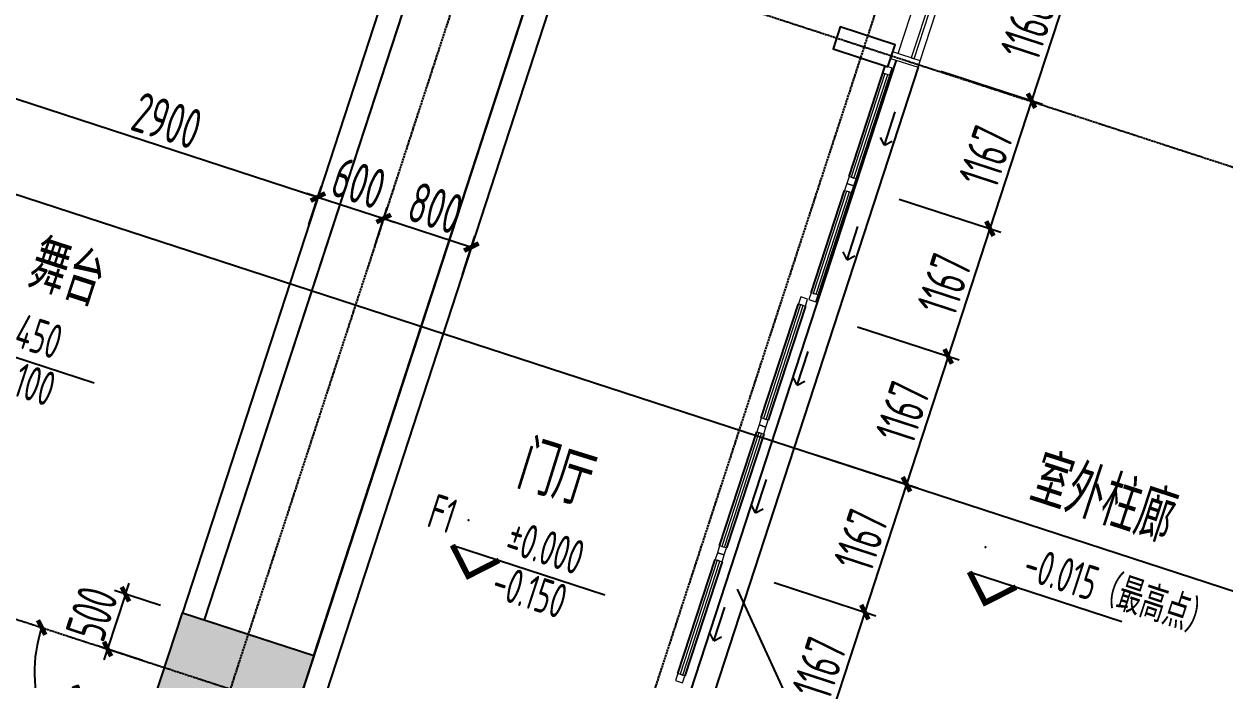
# Model space of a CAD drawing. Header units: millimetres. Extents: x 11639278 to 23698211, y -13072636 to -5537337.
# Drawn here: x 11859509 to 11869917, y -6343850 to -6338168 of the extents above; entities that cross this region are included whole.
import ezdxf
from ezdxf.enums import TextEntityAlignment as Align

# ---------------------------------------------------------------- set-up
doc = ezdxf.new("R2010")
doc.units = ezdxf.units.MM
doc.header["$LTSCALE"] = 10
doc.linetypes.add('A2-RG-AXIS$0$CENTER', pattern=[2, 1.25, -0.25, 0.25, -0.25])
doc.linetypes.add('A2-RG-AXIS$0$DOTE', pattern=[2.4200000000000004, 2, -0.2, 0.02, -0.2])
for name, color, linetype in [('A2-RB-F1$0$A-DIMS-100', 1, 'Continuous'), ('A2-RG-AXIS$0$A-GRID', 1, 'A2-RG-AXIS$0$CENTER'), ('A2-RI-F1$0$A-COLS-PLAN-C', 7, 'Continuous'), ('A2-RI-F1$0$A-GLAZ', 140, 'Continuous'), ('A2-RI-F1$0$A-ROOF-EDGE', 2, 'Continuous'), ('A2-RI-F1$0$A-SYMB', 4, 'Continuous'), ('A2-RI-F1$0$A-SYMB-AREA', 4, 'Continuous'), ('A2-RI-F1$0$A-SYMB-NAME', 4, 'Continuous'), ('A2-RI-F1$0$A-WALL', 7, 'Continuous'), ('A2-RS-F1$0$A-HATH-GRAY', 8, 'Continuous'), ('A2-RS-F1$0$A-WALL-CONC', 6, 'Continuous')]:
    doc.layers.add(name, color=color, linetype=linetype)
doc.layers.add('A2-RI-F1$0$A-GLAZ-CWMG', color=3, linetype='Continuous', lineweight=5)
doc.layers.add('A2-RI-F1$0$A-X-AREA', color=6, linetype='Continuous', plot=False)
doc.styles.add('A2-RB-F1$0$XD2008', font='hzs.shx', dxfattribs={"width": 0.7, "bigfont": 'hztxt.shx'})
doc.styles.add('A2-RI-F1$0$ECADI', font='hzs.shx', dxfattribs={"width": 0.7, "bigfont": 'hztxt.shx'})
doc.styles.add('A2-RI-F1$0$XD2008', font='hzs.shx', dxfattribs={"width": 0.7, "bigfont": 'hztxt.shx'})
doc.dimstyles.new('A2-RB-F1$0$XD100', dxfattribs={"dimscale": 100, "dimtxt": 3.5, "dimasz": 1.5, "dimexe": 1, "dimexo": 2, "dimgap": 0.5, "dimtad": 1, "dimdec": 0, "dimdsep": 46, "dimtxsty": 'A2-RB-F1$0$XD2008', "dimcen": 2.5, "dimclrt": 4, "dimaunit": 1, "dimadec": 0, "dimazin": 0, "dimtfac": 1, "dimtdec": 0, "dimtix": 1, "dimtmove": 1, "dimatfit": 3, "dimfxl": 0, "dimtolj": 1, "dimtzin": 0, "dimarcsym": 0})
doc.dimstyles.new('A2-RB-F1$0$XD100$0', dxfattribs={"dimscale": 100, "dimtxt": 3.5, "dimasz": 1, "dimexe": 1, "dimexo": 2, "dimgap": 0.5, "dimtad": 1, "dimdec": 0, "dimdsep": 46, "dimtxsty": 'A2-RB-F1$0$XD2008', "dimblk1": 'A2-RB-F1$0$_ArchTick', "dimblk2": 'A2-RB-F1$0$_ArchTick', "dimsah": 1, "dimcen": 2.5, "dimclrt": 4, "dimaunit": 1, "dimadec": 0, "dimazin": 0, "dimtfac": 1, "dimtdec": 0, "dimtix": 1, "dimtmove": 1, "dimatfit": 3, "dimfxl": 0, "dimtolj": 1, "dimtzin": 0, "dimarcsym": 0})

# ---------------------------------------------------------------- blocks, each defined once
blk = doc.blocks.new('A2-RG-AXIS')
at = {"layer": 'A2-RG-AXIS$0$A-GRID', "linetype": 'A2-RG-AXIS$0$DOTE'}
for p, q in [((11869345.46151255, -6319247.142503096), (11856184.81803177, -6359624.405512745)), ((11872673.16549019, -6320331.780801403), (11859512.52204699, -6360709.043695768)), ((11838797.96618413, -6329240.505916234), (11876758.6573144, -6341613.485864437)), ((11836628.69459941, -6335895.899277392), (11874589.38572969, -6348268.879225596))]:
    blk.add_line(p, q, dxfattribs=at)
blk = doc.blocks.new('A2-RB-F1$0$_ArchTick')
at = {"color": 0, "linetype": 'ByBlock', "const_width": 0.4}
blk.add_lwpolyline([(-0.5, -0.5), (0.5, 0.5)], dxfattribs=at)
blk = doc.blocks.new('*D1288')
at = {"layer": 'A2-RB-F1$0$A-DIMS-100', "color": 0, "lineweight": -2, "transparency": 16777216}
for p, q in [((11859222.7218614, -6339009.476521989), (11859331.81126785, -6338674.786796423)), ((11859300.82167378, -6338769.863844438), (11862058.18483284, -6339668.604042897)), ((11861980.08502047, -6339908.216720448), (11862089.17442692, -6339573.526994881))]:
    blk.add_line(p, q, dxfattribs=at)
at = {"layer": 'Defpoints', "color": 0, "transparency": 16777216}
for p in [(11859160.74267326, -6339199.630618021), (11862058.18483284, -6339668.604042897), (11861918.10583233, -6340098.370816479)]:
    blk.add_point(p, dxfattribs=at)
at = {"layer": 'A2-RB-F1$0$A-DIMS-100', "color": 0, "lineweight": -2, "transparency": 16777216, "xscale": 100, "yscale": 100, "zscale": 100}
for p, rotation in [((11859300.82167378, -6338769.863844438), 161.9470404918619), ((11862058.18483284, -6339668.604042897), 341.9470404918619)]:
    blk.add_blockref('A2-RB-F1$0$_ArchTick', p, dxfattribs=dict(at, rotation=rotation))
at = {"layer": 'A2-RB-F1$0$A-DIMS-100', "color": 4, "transparency": 16777216, "insert": (11860749.22983997, -6339005.310585632), "char_height": 350, "attachment_point": 5, "rotation": 341.9470404918619, "style": 'A2-RB-F1$0$XD2008'}
blk.add_mtext('\\A1;2900', dxfattribs=at)
blk = doc.blocks.new('*D1289')
at = {"layer": 'A2-RB-F1$0$A-DIMS-100', "color": 0, "lineweight": -2, "transparency": 16777216}
for p, q in [((11861980.06179464, -6339908.209151749), (11862089.05356576, -6339573.680304756)), ((11862058.07558461, -6339668.761137122), (11861962.99475224, -6339637.783155965)), ((11862058.07558461, -6339668.761137122), (11862628.55977621, -6339854.628762582)), ((11862550.54598625, -6340094.076777209), (11862659.53775737, -6339759.547930216)), ((11862628.55977621, -6339854.628762582), (11862723.64060858, -6339885.60674374))]:
    blk.add_line(p, q, dxfattribs=at)
at = {"layer": 'Defpoints', "color": 0, "transparency": 16777216}
for p in [(11862628.55977621, -6339854.628762582), (11861918.10583233, -6340098.370816479), (11862488.59002394, -6340284.238441939)]:
    blk.add_point(p, dxfattribs=at)
at = {"layer": 'A2-RB-F1$0$A-DIMS-100', "color": 0, "lineweight": -2, "transparency": 16777216, "xscale": 100, "yscale": 100, "zscale": 100}
for p, rotation in [((11862058.07558461, -6339668.761137122), 341.9540385803368), ((11862628.55977621, -6339854.628762582), 161.9540385803368)]:
    blk.add_blockref('A2-RB-F1$0$_ArchTick', p, dxfattribs=dict(at, rotation=rotation))
at = {"layer": 'A2-RB-F1$0$A-DIMS-100', "color": 4, "transparency": 16777216, "insert": (11862413.01813802, -6339547.76307703), "char_height": 350, "attachment_point": 5, "rotation": 341.9540385803368, "style": 'A2-RB-F1$0$XD2008'}
blk.add_mtext('\\A1;600', dxfattribs=at)
blk = doc.blocks.new('*D1290')
at = {"layer": 'A2-RB-F1$0$A-DIMS-100', "color": 0, "lineweight": -2, "transparency": 16777216}
for p, q in [((11862550.56921208, -6340094.084345907), (11862659.59048542, -6339759.603654811)), ((11862628.60089135, -6339854.680702828), (11863389.21732328, -6340102.597470947)), ((11863311.185644, -6340342.001114026), (11863420.20691735, -6340007.52042293))]:
    blk.add_line(p, q, dxfattribs=at)
at = {"layer": 'Defpoints', "color": 0, "transparency": 16777216}
for p in [(11863389.21732328, -6340102.597470947), (11862488.59002394, -6340284.238441939), (11863249.20645587, -6340532.155210059)]:
    blk.add_point(p, dxfattribs=at)
at = {"layer": 'A2-RB-F1$0$A-DIMS-100', "color": 0, "lineweight": -2, "transparency": 16777216, "xscale": 100, "yscale": 100, "zscale": 100}
for p, rotation in [((11862628.60089135, -6339854.680702828), 161.947040493153), ((11863389.21732328, -6340102.597470947), 341.947040493153)]:
    blk.add_blockref('A2-RB-F1$0$_ArchTick', p, dxfattribs=dict(at, rotation=rotation))
at = {"layer": 'A2-RB-F1$0$A-DIMS-100', "color": 4, "transparency": 16777216, "insert": (11863078.63569397, -6339764.715728851), "char_height": 350, "attachment_point": 5, "rotation": 341.947040493153, "style": 'A2-RB-F1$0$XD2008'}
blk.add_mtext('\\A1;800', dxfattribs=at)
blk = doc.blocks.new('*D940')
at = {"layer": 'A2-RB-F1$0$A-DIMS-100', "color": 0, "lineweight": -2, "transparency": 16777216}
for p, q in [((11867823.61399008, -6337468.75389271), (11868704.06438211, -6337755.729569959)), ((11868608.98733409, -6337724.739975892), (11868247.76001599, -6338832.99673439)), ((11867462.38667198, -6338577.010651208), (11868342.83706401, -6338863.986328457))]:
    blk.add_line(p, q, dxfattribs=at)
at = {"layer": 'Defpoints', "color": 0, "transparency": 16777216}
for p in [(11867633.45989405, -6337406.774704576), (11867272.23257595, -6338515.031463074), (11868247.76001599, -6338832.99673439)]:
    blk.add_point(p, dxfattribs=at)
at = {"layer": 'A2-RB-F1$0$A-DIMS-100', "color": 0, "lineweight": -2, "transparency": 16777216, "xscale": 100, "yscale": 100, "zscale": 100}
for p, rotation in [((11868608.98733409, -6337724.739975892), 71.947040493393), ((11868247.76001599, -6338832.99673439), 251.947040493393)]:
    blk.add_blockref('A2-RB-F1$0$_ArchTick', p, dxfattribs=dict(at, rotation=rotation))
at = {"layer": 'A2-RB-F1$0$A-DIMS-100', "color": 4, "transparency": 16777216, "insert": (11868214.45031701, -6338209.141768488), "char_height": 350, "attachment_point": 5, "rotation": 71.94704049339299, "style": 'A2-RB-F1$0$XD2008'}
blk.add_mtext('\\A1;1166', dxfattribs=at)
blk = doc.blocks.new('*D941')
at = {"layer": 'A2-RB-F1$0$A-DIMS-100', "color": 0, "lineweight": -2, "transparency": 16777216}
for p, q in [((11867462.38667198, -6338577.010651208), (11868342.83706401, -6338863.986328458)), ((11868247.760016, -6338832.996734392), (11867886.21115126, -6339942.240008058)), ((11867100.83780725, -6339686.253924875), (11867981.28819928, -6339973.229602125))]:
    blk.add_line(p, q, dxfattribs=at)
at = {"layer": 'Defpoints', "color": 0, "transparency": 16777216}
for p in [(11867272.23257595, -6338515.031463074), (11866910.68371121, -6339624.27473674), (11867886.21115126, -6339942.240008058)]:
    blk.add_point(p, dxfattribs=at)
at = {"layer": 'A2-RB-F1$0$A-DIMS-100', "color": 0, "lineweight": -2, "transparency": 16777216, "xscale": 100, "yscale": 100, "zscale": 100}
for p, rotation in [((11868247.760016, -6338832.996734392), 71.94704049329795), ((11867886.21115126, -6339942.240008058), 251.9470404932979)]:
    blk.add_blockref('A2-RB-F1$0$_ArchTick', p, dxfattribs=dict(at, rotation=rotation))
at = {"layer": 'A2-RB-F1$0$A-DIMS-100', "color": 4, "transparency": 16777216, "insert": (11867853.06222559, -6339317.891784572), "char_height": 350, "attachment_point": 5, "rotation": 71.94704049329793, "style": 'A2-RB-F1$0$XD2008'}
blk.add_mtext('\\A1;1167', dxfattribs=at)
blk = doc.blocks.new('*D942')
at = {"layer": 'A2-RB-F1$0$A-DIMS-100', "color": 0, "lineweight": -2, "transparency": 16777216}
for p, q in [((11867100.83780725, -6339686.253924876), (11867981.28819928, -6339973.229602125)), ((11867886.21115126, -6339942.240008058), (11867524.66228652, -6341051.483281722)), ((11866739.28894251, -6340795.497198541), (11867619.73933454, -6341082.47287579))]:
    blk.add_line(p, q, dxfattribs=at)
at = {"layer": 'Defpoints', "color": 0, "transparency": 16777216}
for p in [(11866910.68371121, -6339624.274736742), (11866549.13484648, -6340733.518010406), (11867524.66228652, -6341051.483281722)]:
    blk.add_point(p, dxfattribs=at)
at = {"layer": 'A2-RB-F1$0$A-DIMS-100', "color": 0, "lineweight": -2, "transparency": 16777216, "xscale": 100, "yscale": 100, "zscale": 100}
for p, rotation in [((11867886.21115126, -6339942.240008058), 71.94704049337078), ((11867524.66228652, -6341051.483281722), 251.9470404933707)]:
    blk.add_blockref('A2-RB-F1$0$_ArchTick', p, dxfattribs=dict(at, rotation=rotation))
at = {"layer": 'A2-RB-F1$0$A-DIMS-100', "color": 4, "transparency": 16777216, "insert": (11867491.51336085, -6340427.135058239), "char_height": 350, "attachment_point": 5, "rotation": 71.94704049337075, "style": 'A2-RB-F1$0$XD2008'}
blk.add_mtext('\\A1;1167', dxfattribs=at)
blk = doc.blocks.new('*D943')
at = {"layer": 'A2-RB-F1$0$A-DIMS-100', "color": 0, "lineweight": -2, "transparency": 16777216}
for p, q in [((11866739.28894251, -6340795.497198541), (11867619.73933454, -6341082.472875789)), ((11867524.66228652, -6341051.483281721), (11867163.11342179, -6342160.726555387)), ((11866377.74007777, -6341904.740472207), (11867258.1904698, -6342191.716149455))]:
    blk.add_line(p, q, dxfattribs=at)
at = {"layer": 'Defpoints', "color": 0, "transparency": 16777216}
for p in [(11866549.13484648, -6340733.518010406), (11866187.58598174, -6341842.761284072), (11867163.11342179, -6342160.726555387)]:
    blk.add_point(p, dxfattribs=at)
at = {"layer": 'A2-RB-F1$0$A-DIMS-100', "color": 0, "lineweight": -2, "transparency": 16777216, "xscale": 100, "yscale": 100, "zscale": 100}
for p, rotation in [((11867524.66228652, -6341051.483281721), 71.94704049338493), ((11867163.11342179, -6342160.726555387), 251.9470404933849)]:
    blk.add_blockref('A2-RB-F1$0$_ArchTick', p, dxfattribs=dict(at, rotation=rotation))
at = {"layer": 'A2-RB-F1$0$A-DIMS-100', "color": 4, "transparency": 16777216, "insert": (11867129.96449612, -6341536.378331905), "char_height": 350, "attachment_point": 5, "rotation": 71.9470404933849, "style": 'A2-RB-F1$0$XD2008'}
blk.add_mtext('\\A1;1167', dxfattribs=at)
blk = doc.blocks.new('*D656')
at = {"layer": 'A2-RB-F1$0$A-DIMS-100', "color": 0, "lineweight": -2, "transparency": 16777216}
for p, q in [((11866377.74007777, -6341904.740472207), (11867258.1904698, -6342191.716149457)), ((11867163.11342178, -6342160.726555389), (11866801.56455705, -6343269.969829055)), ((11866016.19121304, -6343013.983745873), (11866896.64160506, -6343300.959423122))]:
    blk.add_line(p, q, dxfattribs=at)
at = {"layer": 'Defpoints', "color": 0, "transparency": 16777216}
for p in [(11866187.58598174, -6341842.761284072), (11865826.037117, -6342952.004557738), (11866801.56455705, -6343269.969829055)]:
    blk.add_point(p, dxfattribs=at)
at = {"layer": 'A2-RB-F1$0$A-DIMS-100', "color": 0, "lineweight": -2, "transparency": 16777216, "xscale": 100, "yscale": 100, "zscale": 100}
for p, rotation in [((11867163.11342178, -6342160.726555389), 71.94704049328381), ((11866801.56455705, -6343269.969829055), 251.9470404932838)]:
    blk.add_blockref('A2-RB-F1$0$_ArchTick', p, dxfattribs=dict(at, rotation=rotation))
at = {"layer": 'A2-RB-F1$0$A-DIMS-100', "color": 4, "transparency": 16777216, "insert": (11866768.41563138, -6342645.621605568), "char_height": 350, "attachment_point": 5, "rotation": 71.94704049328378, "style": 'A2-RB-F1$0$XD2008'}
blk.add_mtext('\\A1;1167', dxfattribs=at)
blk = doc.blocks.new('*D657')
at = {"layer": 'A2-RB-F1$0$A-DIMS-100', "color": 0, "lineweight": -2, "transparency": 16777216}
for p, q in [((11866016.19121304, -6343013.983745872), (11866896.64160507, -6343300.95942312)), ((11866801.56455705, -6343269.969829053), (11866440.01569231, -6344379.213102719)), ((11865654.6423483, -6344123.227019537), (11866535.09274033, -6344410.202696787))]:
    blk.add_line(p, q, dxfattribs=at)
at = {"layer": 'Defpoints', "color": 0, "transparency": 16777216}
for p in [(11865826.03711701, -6342952.004557737), (11865464.48825227, -6344061.247831403), (11866440.01569231, -6344379.213102719)]:
    blk.add_point(p, dxfattribs=at)
at = {"layer": 'A2-RB-F1$0$A-DIMS-100', "color": 0, "lineweight": -2, "transparency": 16777216, "xscale": 100, "yscale": 100, "zscale": 100}
for p, rotation in [((11866801.56455705, -6343269.969829053), 71.94704049338493), ((11866440.01569231, -6344379.213102719), 251.9470404933849)]:
    blk.add_blockref('A2-RB-F1$0$_ArchTick', p, dxfattribs=dict(at, rotation=rotation))
at = {"layer": 'A2-RB-F1$0$A-DIMS-100', "color": 4, "transparency": 16777216, "insert": (11866406.86676664, -6343754.864879236), "char_height": 350, "attachment_point": 5, "rotation": 71.9470404933849, "style": 'A2-RB-F1$0$XD2008'}
blk.add_mtext('\\A1;1167', dxfattribs=at)
blk = doc.blocks.new('*D778')
at = {"layer": 'A2-RB-F1$0$A-DIMS-100', "color": 0, "lineweight": -2, "transparency": 16777216}
blk.add_arc((11860855.02551184, -6343792.275704503), 1254.913841633467, 161.9470404933457, 236.9465488193384, dxfattribs=at)
at = {"layer": 'Defpoints', "color": 0, "transparency": 16777216}
for p in [(11836628.69459941, -6335895.899277392), (11859609.32434459, -6343944.056308846), (11860572.69393291, -6344226.141558873), (11858360.04763224, -6347626.369338321), (11874589.38572969, -6348268.879225595)]:
    blk.add_point(p, dxfattribs=at)
at = {"layer": 'A2-RB-F1$0$A-DIMS-100', "color": 0, "lineweight": -2, "transparency": 16777216, "xscale": 100, "yscale": 100, "zscale": 100}
for p, rotation in [((11859661.89047606, -6343403.382999084), 71.94704049334571), ((11860170.56890733, -6344844.096937638), 326.9465488193384)]:
    blk.add_blockref('A2-RB-F1$0$_ArchTick', p, dxfattribs=dict(at, rotation=rotation))
at = {"layer": 'A2-RB-F1$0$A-DIMS-100', "color": 4, "transparency": 16777216, "insert": (11859883.86716266, -6344135.166331405), "char_height": 350, "attachment_point": 5, "rotation": 289.4467946563524, "style": 'A2-RB-F1$0$XD2008'}
blk.add_mtext('\\A1;75°', dxfattribs=at)
blk = doc.blocks.new('*D780')
at = {"layer": 'A2-RB-F1$0$A-DIMS-100', "color": 0, "lineweight": -2, "transparency": 16777216}
for p, q in [((11860388.65781477, -6343114.37738237), (11860419.64740884, -6343019.300334353)), ((11860388.65781477, -6343114.37738237), (11860233.70976478, -6343589.762866853)), ((11860692.43570627, -6343213.391326749), (11860293.58076676, -6343083.387788303)), ((11860537.48765627, -6343688.776811232), (11860138.63271676, -6343558.773272786)), ((11860233.70976478, -6343589.762866853), (11860202.72017071, -6343684.83991487))]:
    blk.add_line(p, q, dxfattribs=at)
at = {"layer": 'Defpoints', "color": 0, "transparency": 16777216}
for p in [(11860882.5898023, -6343275.370514885), (11860233.70976478, -6343589.762866853), (11860727.6417523, -6343750.755999368)]:
    blk.add_point(p, dxfattribs=at)
at = {"layer": 'A2-RB-F1$0$A-DIMS-100', "color": 0, "lineweight": -2, "transparency": 16777216, "xscale": 100, "yscale": 100, "zscale": 100}
for p, rotation in [((11860388.65781477, -6343114.37738237), 251.9470404932506), ((11860233.70976478, -6343589.762866853), 71.9470404932506)]:
    blk.add_blockref('A2-RB-F1$0$_ArchTick', p, dxfattribs=dict(at, rotation=rotation))
at = {"layer": 'A2-RB-F1$0$A-DIMS-100', "color": 4, "transparency": 16777216, "insert": (11860097.26043174, -6343282.343537962), "char_height": 350, "attachment_point": 5, "rotation": 71.9470404932506, "style": 'A2-RB-F1$0$XD2008'}
blk.add_mtext('\\A1;500', dxfattribs=at)
blk = doc.blocks.new('A2-RS-F1')
at = {"layer": 'A2-RS-F1$0$A-HATH-GRAY', "ltscale": 3}
h = blk.add_hatch(color=256, dxfattribs=at)
h.paths.add_polyline_path([(11844906.56044131, -6323395.852905449), (11843860.74415023, -6323054.971699168), (11843581.84834276, -6323910.618104999), (11844627.6689347, -6324251.500808042)], flags=17)
h.paths.add_polyline_path([(11860882.5898023, -6343275.370514884), (11862023.51222221, -6343647.251429699), (11861713.61803408, -6344598.016532997), (11860572.69072614, -6344226.134024941)])
h.paths.add_polyline_path([(11865221.17885351, -6329964.444590925), (11866362.10127343, -6330336.325505741), (11866052.2070853, -6331287.090609038), (11864911.27977736, -6330915.208100983)])
h.paths.add_polyline_path([(11863051.86161758, -6336619.977228878), (11864192.7840375, -6336991.858143694), (11863882.88984937, -6337942.623246991), (11862741.96254143, -6337570.740738936)])
edge = h.paths.add_edge_path()
edge.add_arc((11859128.83743993, -6350592.16642234), 550, 0, 360)
edge = h.paths.add_edge_path()
edge.add_arc((11856959.37186344, -6357247.678415939), 449.9999999999999, 0, 360)
edge = h.paths.add_edge_path()
edge.add_arc((11853166.7036085, -6357589.156732996), 449.9999999999999, 0, 360)
edge = h.paths.add_edge_path()
edge.add_arc((11867805.91486336, -6323970.623460723), 449.9999999999999, 0, 360)
h.paths.add_polyline_path([(11846029.99933785, -6316399.528479998), (11847075.84511347, -6316740.419391603), (11846796.94051941, -6317596.107446883), (11845751.09034457, -6317255.215101362)])
h.paths.add_polyline_path([(11843860.72775313, -6323054.921841158), (11844906.57352876, -6323395.812752763), (11844627.6689347, -6324251.500808042), (11843581.81875985, -6323910.608462522)])
h.paths.add_polyline_path([(11855493.2232798, -6327056.795293259), (11855968.60851452, -6327211.743280065), (11855813.66053308, -6327687.128498312), (11855338.275293, -6327532.180527976)])
h.paths.add_polyline_path([(11855338.21658511, -6327532.233471887), (11855813.60104128, -6327687.183847262), (11855968.55141665, -6327211.799391082), (11855493.16696048, -6327056.849015715)])
h.paths.add_polyline_path([(11848985.40852566, -6347022.975376734), (11849460.79376037, -6347177.923363539), (11849305.84577894, -6347653.308581786), (11848830.46053885, -6347498.36061145)])
h.paths.add_polyline_path([(11848830.40183097, -6347498.413555361), (11849305.78628714, -6347653.363930736), (11849460.73666251, -6347177.979474556), (11848985.35220633, -6347023.029099189)])
h.paths.add_polyline_path([(11841691.45616842, -6329710.315202315), (11842737.30194404, -6330051.206113921), (11842458.39734998, -6330906.8941692), (11841412.54717514, -6330566.00182368)])
edge = h.paths.add_edge_path()
edge.add_arc((11835566.99318758, -6350274.793449772), 549.9999999999999, 0, 360)
h.paths.add_polyline_path([(11837073.9534731, -6343876.82250524), (11838119.79927668, -6344217.713331052), (11838398.70995235, -6343362.021309935), (11837352.86414876, -6343021.130484126)])
h.paths.add_polyline_path([(11839243.2587376, -6337221.44012183), (11840289.10454118, -6337562.33094764), (11840568.01521684, -6336706.638926526), (11839522.16941326, -6336365.748100712)])
h.paths.add_polyline_path([(11843581.83347457, -6323910.663720283), (11844627.67927816, -6324251.554546096), (11844906.58995382, -6323395.862524978), (11843860.74415023, -6323054.971699168)])
edge = h.paths.add_edge_path()
edge.add_arc((11839855.8415427, -6353250.403283347), 449.9999999999999, 0, 360)
edge = h.paths.add_edge_path()
edge.add_arc((11857822.77974516, -6320716.701391344), 449.9999999999999, 0, 360)
edge = h.paths.add_edge_path()
edge.add_arc((11856666.24705885, -6324264.857165155), 499.9999999999999, 0, 360)
h.paths.add_polyline_path([(11855338.28447194, -6327532.255599339), (11855813.66892812, -6327687.205974705), (11855968.61930349, -6327211.821518534), (11855493.23484731, -6327056.871143163)])
h.paths.add_polyline_path([(11848830.26628793, -6347498.36937545), (11849305.65074411, -6347653.319750817), (11849460.60111947, -6347177.935294642), (11848985.2166633, -6347022.98491927)])
edge = h.paths.add_edge_path()
edge.add_arc((11848133.05237684, -6350444.060172903), 499.9999999999999, 0, 360)
edge = h.paths.add_edge_path()
edge.add_arc((11846511.2155728, -6355419.854289883), 449.9999999999999, 0, 360)
edge = h.paths.add_edge_path()
edge.add_arc((11865992.17153436, -6360191.697866529), 449.9999999999999, 0, 360)
edge = h.paths.add_edge_path()
edge.add_arc((11868161.44334964, -6353536.304580524), 449.9999999999999, 0, 360)
edge = h.paths.add_edge_path()
edge.add_arc((11870330.71516493, -6346880.911294518), 449.9999999999999, 0, 360)
edge = h.paths.add_edge_path()
edge.add_arc((11872499.98698021, -6340225.518008512), 449.9999999999999, 0, 360)
edge = h.paths.add_edge_path()
edge.add_arc((11874669.2587955, -6333570.124722506), 449.9999999999999, 0, 360)
edge = h.paths.add_edge_path()
edge.add_arc((11876838.53061078, -6326914.7314365), 449.9999999999999, 0, 360)
at = {"layer": 'A2-RS-F1$0$A-WALL-CONC', "ltscale": 3}
blk.add_lwpolyline([(11860882.5898023, -6343275.370514884), (11862023.51222221, -6343647.251429699), (11861713.61803408, -6344598.016532997), (11860572.69072614, -6344226.134024941)], close=True, dxfattribs=at)
blk = doc.blocks.new('A2-RI-F1$0$ECADI-TAG-HGHT（国标）')
at = {"color": 1}
blk.add_line((-2.121320343559546, 2.121320343559546), (11.76789873223262, 2.121320343559546), dxfattribs=at)
at = {"color": 1, "const_width": 0.5}
blk.add_lwpolyline([(-2.121320343559546, 2.121320343559546), (0, 0), (2.121320343559546, 2.121320343559546)], dxfattribs=at)
at = {"color": 1}
blk.add_point((-1.480769230769231, 4.6), dxfattribs=at)
at = {"style": 'A2-RI-F1$0$XD2008', "width": 0.7}
blk.add_attdef('FL', text='', height=3, dxfattribs=at).set_placement((-2.688785023899595, 2.967328765217609), align=Align.RIGHT)
for tag, p in [('F.F.L.', (2.283611041903605, 2.967328765217609)), ('T.O.S.', (2.283611041903605, -1.104423031572336))]:
    blk.add_attdef(tag, p, '', height=3, dxfattribs=at)
blk = doc.blocks.new('A2-RI-F1$0$5erhfh')
at = {"layer": 'A2-RI-F1$0$A-SYMB-AREA', "style": 'A2-RI-F1$0$ECADI', "width": 0.7}
blk.add_attdef('340M2', text='', height=2.5, dxfattribs=at).set_placement((0, 1.25), align=Align.MIDDLE_LEFT)
at = {"layer": 'A2-RI-F1$0$A-SYMB-NAME', "style": 'A2-RI-F1$0$ECADI', "width": 0.7}
blk.add_attdef('CHINESENAME', (-12.29193252821193, 3.0875), '', height=4.5, dxfattribs=at)
blk = doc.blocks.new('A2-RI-F1$0$CW Operable Unit - Sliding Inner 2-5395969-Documents - Level 1')
at = {"layer": 'A2-RI-F1$0$A-GLAZ'}
for p, q in [((152.3999999999998, -42.64137779565883), (98.5184632735847, 11.24015893075568)), ((152.3999999999998, -42.64137779565883), (-152.4000000000003, -42.64137779565883)), ((152.3999999999998, -42.64137779565883), (98.51846327358521, -96.52291452207406)), ((-519.8391427300925, -186.4999999999999), (519.8391427300845, -186.4999999999999)), ((519.8391427300845, -250), (-519.8391427300925, -250))]:
    blk.add_line(p, q, dxfattribs=at)
at = {"layer": 'A2-RI-F1$0$A-GLAZ', "lineweight": 20}
for p, q in [((-519.839142730094, -186.5000000000009), (-583.3391427301054, -186.5000000000009)), ((-583.3391427301054, -186.5000000000009), (-583.3391427301054, -249.9999999999951)), ((-519.839142730094, -249.9999999999951), (-519.839142730094, -186.5000000000009)), ((583.3391427300795, -186.5000000000009), (519.8391427300853, -186.5000000000009)), ((519.8391427300853, -186.5000000000009), (519.8391427300853, -249.9999999999951)), ((583.3391427300795, -249.9999999999951), (583.3391427300795, -186.5000000000009)), ((-583.3391427301054, -249.9999999999951), (-519.839142730094, -249.9999999999951)), ((519.8391427300853, -249.9999999999951), (583.3391427300795, -249.9999999999951))]:
    blk.add_line(p, q, dxfattribs=at)
at = {"layer": 'A2-RI-F1$0$A-GLAZ', "lineweight": 13}
for p, q in [((519.839142730081, -205.5500000000009), (-519.839142730094, -205.5500000000009)), ((-519.839142730094, -205.5500000000009), (-519.839142730094, -230.9499999999952)), ((519.839142730081, -230.9499999999952), (519.839142730081, -205.5500000000009)), ((-519.839142730094, -230.9499999999952), (519.839142730081, -230.9499999999952))]:
    blk.add_line(p, q, dxfattribs=at)
blk = doc.blocks.new('A2-RI-F1$0$System Panel - Glazed-5395988-Documents - Level 1')
at = {"layer": 'A2-RI-F1$0$A-GLAZ', "lineweight": 13}
for p, q in [((552.8203449818016, 44.44999999999423), (-552.8203449818016, 44.44999999999423)), ((-552.8203449818016, 44.44999999999423), (-552.8203449818016, 19.05)), ((-552.8203449818016, 19.05), (552.8203449818016, 19.05)), ((552.8203449818016, 19.05), (552.8203449818016, 44.44999999999423))]:
    blk.add_line(p, q, dxfattribs=at)
blk = doc.blocks.new('A2-RI-F1$0$CW Operable Unit - Sliding - Inner 1-5395968-Documents - Level 1')
at = {"layer": 'A2-RI-F1$0$A-GLAZ'}
for p, q in [((152.3999999999069, 32.358622206375), (-152.4000000003725, 32.358622206375)), ((152.3999999999069, 32.358622206375), (98.51846327306703, 86.24015893228352)), ((152.3999999999069, 32.358622206375), (98.51846327306703, -21.52291452139616)), ((-413.740008530207, -111.4994581639767), (519.8391427290626, -111.5)), ((519.8391427290626, -175), (-413.740008530207, -174.9994581639767))]:
    blk.add_line(p, q, dxfattribs=at)
at = {"layer": 'A2-RI-F1$0$A-GLAZ', "lineweight": 20}
for p, q in [((-413.740008530207, -111.4994581639767), (-477.2400085306726, -111.4994581639767)), ((-477.2400085306726, -111.4994581639767), (-477.2400085306726, -174.9994581639767)), ((-477.2400085306726, -174.9994581639767), (-413.740008530207, -174.9994581639767)), ((-413.740008530207, -174.9994581639767), (-413.740008530207, -111.4994581639767)), ((583.3391427290626, -111.4999999981374), (519.8391427290626, -111.5)), ((519.8391427290626, -111.5), (519.8391427290626, -175)), ((519.8391427290626, -175), (583.3391427299939, -174.9999999981374)), ((583.3391427299939, -174.9999999981374), (583.3391427290626, -111.4999999981374))]:
    blk.add_line(p, q, dxfattribs=at)
at = {"layer": 'A2-RI-F1$0$A-GLAZ', "lineweight": 13}
for p, q in [((519.8391427295282, -130.5499999988824), (-413.7400085306726, -130.5494581628591)), ((-413.7400085306726, -130.5494581628591), (-413.7400085297413, -155.9494581650943)), ((-413.7400085297413, -155.9494581650943), (519.8391427285969, -155.9499999992549)), ((519.8391427285969, -155.9499999992549), (519.8391427295282, -130.5499999988824))]:
    blk.add_line(p, q, dxfattribs=at)
blk = doc.blocks.new('A2-RI-F1$0$Rectangular Mullion - 60mm x 200mm-5341992-Documents - Level 1')
at = {"layer": 'A2-RI-F1$0$A-GLAZ-CWMG', "lineweight": 20}
for p, q in [((-30, -100), (-29.99974392494187, 150.1431842297316)), ((-29.99974392494187, 150.1431842297316), (30.00025607552379, 150.1431842297316)), ((30.00025607552379, 150.1431842297316), (29.99999999953434, -100)), ((29.99999999953434, -100), (-30, -100))]:
    blk.add_line(p, q, dxfattribs=at)
blk = doc.blocks.new('A2-RI-F1')
at = {"layer": 'A2-RI-F1$0$A-COLS-PLAN-C'}
blk.add_lwpolyline([(11867001.6555152, -6338538.447974946), (11867063.63470333, -6338348.293878913), (11866588.24946325, -6338193.345908577), (11866526.27027512, -6338383.50000461)], close=True, dxfattribs=at)
at = {"layer": 'A2-RI-F1$0$A-GLAZ'}
for p, q in [((11866665.23349197, -6339490.257194286), (11866977.98783228, -6338530.733685307)), ((11867038.36165727, -6338550.412385861), (11866725.60731697, -6339509.93589484)), ((11866971.60479152, -6339219.429621203), (11867066.06255418, -6338929.635261227)), ((11866971.60479152, -6339219.429621203), (11866937.07383338, -6339151.502800803)), ((11866971.60479152, -6339219.429621203), (11867039.53161192, -6339184.898663059))]:
    blk.add_line(p, q, dxfattribs=at)
at = {"layer": 'A2-RI-F1$0$A-GLAZ', "lineweight": 20}
for p, q in [((11867038.36165727, -6338550.41238586), (11866977.98783228, -6338530.733685306)), ((11866958.30944233, -6338591.107611543), (11867018.68326732, -6338610.786312097)), ((11866665.23349197, -6339490.257194286), (11866645.55479142, -6339550.631019281)), ((11866725.60731697, -6339509.93589484), (11866665.23349197, -6339490.257194286)), ((11866645.55479142, -6339550.631019281), (11866705.92861641, -6339570.309719835)), ((11866705.92861641, -6339570.309719835), (11866725.60731697, -6339509.93589484))]:
    blk.add_line(p, q, dxfattribs=at)
at = {"layer": 'A2-RI-F1$0$A-GLAZ', "lineweight": 13}
for p, q in [((11866976.42127922, -6338597.011120467), (11866683.34563947, -6339496.160804452)), ((11866707.49516947, -6339504.032284674), (11867000.57080922, -6338604.882600688)), ((11866683.34563947, -6339496.160804452), (11866707.49516947, -6339504.032284674))]:
    blk.add_line(p, q, dxfattribs=at)
at = {"layer": 'A2-RI-F1$0$A-GLAZ-CWMG'}
for p, q in [((11867091.49425679, -6338424.511196993), (11867434.13325772, -6337373.302196486)), ((11867281.69382562, -6338486.350875606), (11867624.28703728, -6337435.282355541))]:
    blk.add_line(p, q, dxfattribs=at)
at = {"layer": 'A2-RI-F1$0$A-ROOF-EDGE'}
for p, q in [((11867072.90026573, -6338481.55713411), (11864199.05808287, -6347298.442420132)), ((11867263.05404527, -6338543.537293221), (11864389.21186241, -6347360.422579243))]:
    blk.add_line(p, q, dxfattribs=at)
at = {"layer": 'A2-RI-F1$0$A-SYMB'}
blk.add_lwpolyline([(11868647.99821676, -6345730.738308307), (11866612.6608392, -6345069.417105857), (11865697.5, -6343069.473771507)], dxfattribs=at)
at = {"layer": 'A2-RI-F1$0$A-WALL'}
for p, q in [((11864533.66765101, -6335946.009989304), (11861140.26445489, -6346357.07758558)), ((11864413.92580636, -6336958.759657603), (11861330.41855091, -6346419.056773711)), ((11862741.96401303, -6337570.744463024), (11860882.58872415, -6343275.373407888)), ((11862932.11813196, -6337632.723580902), (11861072.74284309, -6343337.352525766))]:
    blk.add_line(p, q, dxfattribs=at)
at = {"layer": 'A2-RI-F1$0$A-X-AREA'}
blk.add_lwpolyline([(11861072.74174976, -6343337.355880136), (11862023.51041706, -6343647.25122992), (11863882.88792814, -6337942.622620774), (11862932.11926084, -6337632.727270989)], close=True, dxfattribs=at)
at = {"layer": 'Defpoints', "color": 3, "linetype": 'Continuous'}
blk.add_line((11881898.72289519, -6346969.962301154), (11828645.99658973, -6329612.667290281), dxfattribs=at)
blk.add_blockref('A2-RS-F1', (0, 0))
ref = blk.add_blockref('A2-RI-F1$0$5erhfh', (11860589.26562515, -6341116.760359139), dxfattribs=dict(xscale=100.0000000002661, yscale=100.0000000002661, zscale=100.0000000002661, rotation=341.9467459264774))
ref.add_attrib('CHINESENAME', '舞台', (11859516.26880527, -6340442.282457472), dxfattribs={"layer": 'A2-RI-F1$0$A-SYMB-NAME', "height": 449.9999999999999, "rotation": 341.9467459342023, "style": 'A2-RI-F1$0$ECADI', "width": 0.7})
ref = blk.add_blockref('A2-RI-F1$0$5erhfh', (11864841.95611423, -6342847.642161119), dxfattribs=dict(xscale=99.99999999986335, yscale=99.99999999986335, zscale=99.99999999986335, rotation=342.6999999999227))
ref.add_attrib('CHINESENAME', '门厅', (11863760.18507385, -6342187.328575389), dxfattribs={"layer": 'A2-RI-F1$0$A-SYMB-NAME', "height": 450, "rotation": 342.7000000129057, "style": 'A2-RI-F1$0$ECADI', "width": 0.7})
ref = blk.add_blockref('A2-RI-F1$0$5erhfh', (11869280.48831926, -6342973.508699338), dxfattribs=dict(xscale=100.0000000002661, yscale=100.0000000002661, zscale=100.0000000002661, rotation=341.9467459264774))
ref.add_attrib('CHINESENAME', '室外柱廊', (11868207.49149938, -6342299.030797671), dxfattribs={"layer": 'A2-RI-F1$0$A-SYMB-NAME', "height": 449.9999999999999, "rotation": 341.9467459342023, "style": 'A2-RI-F1$0$ECADI', "width": 0.7})
at = {"layer": 'A2-RI-F1$0$A-GLAZ', "rotation": 251.9467478914332}
for name, p in [('A2-RI-F1$0$System Panel - Glazed-5395988-Documents - Level 1', (11867357.89066798, -6337929.896689703)), ('A2-RI-F1$0$CW Operable Unit - Sliding - Inner 1-5395968-Documents - Level 1', (11866664.04229056, -6340058.608615596)), ('A2-RI-F1$0$CW Operable Unit - Sliding Inner 2-5395969-Documents - Level 1', (11866302.48776173, -6341167.850043081)), ('A2-RI-F1$0$CW Operable Unit - Sliding Inner 2-5395969-Documents - Level 1', (11865940.93323224, -6342277.09147035)), ('A2-RI-F1$0$CW Operable Unit - Sliding Inner 2-5395969-Documents - Level 1', (11865579.37870341, -6343386.332897834))]:
    blk.add_blockref(name, p, dxfattribs=at)
at = {"layer": 'A2-RI-F1$0$A-GLAZ-CWMG', "extrusion": (0, 0, -1), "rotation": 288.0532521085668}
blk.add_blockref('A2-RI-F1$0$Rectangular Mullion - 60mm x 200mm-5341992-Documents - Level 1', (-11867177.2741794, -6338484.024146682), dxfattribs=at)
at = {"layer": 'A2-RI-F1$0$A-SYMB', "xscale": 99.999999999679, "yscale": 99.999999999679, "zscale": 99.999999999679, "rotation": 341.9467459266484}
for p, values in [((11858931.43349097, -6341117.420878577), {'F.F.L.': '0.450', 'T.O.S.': '-0.100'}), ((11863361.32428032, -6342956.389905876), {'F.F.L.': '%%p0.000', 'T.O.S.': '-0.150', 'FL': 'F1'}), ((11867845.312086, -6343188.515062426), {'F.F.L.': '-0.015（最高点）'})]:
    blk.add_blockref('A2-RI-F1$0$ECADI-TAG-HGHT（国标）', p, dxfattribs=at).add_auto_attribs(values)
blk = doc.blocks.new('A2-RB-F1')
at = {"layer": 'A2-RB-F1$0$A-DIMS-100'}
dim = blk.add_angular_dim_2l(base=(11859609.32434459, -6343944.056308846), line1=((11860572.69393292, -6344226.141558874), (11858360.04763224, -6347626.369338321)), line2=((11836628.69459941, -6335895.899277392), (11874589.38572969, -6348268.879225596)), dimstyle='A2-RB-F1$0$XD100', override={"dimasz": 1, "dimblk1": 'A2-RB-F1$0$_ArchTick', "dimblk2": 'A2-RB-F1$0$_ArchTick', "dimsah": 1}, dxfattribs=at)
dim.commit()
dim.dimension.update_dxf_attribs({"geometry": '*D778', "text_midpoint": (11859883.86716266, -6344135.166331403)})
for p1, p2, distance, picture, middle in [((11867633.45989405, -6337406.774704577), (11867272.23257595, -6338515.031463074), 1026.038839438788, '*D940', (11868214.45031701, -6338209.141768488)), ((11867272.23257595, -6338515.031463074), (11866910.68371121, -6339624.274736741), 1026.0388394479314, '*D941', (11867853.06222559, -6339317.891784572)), ((11859160.74267326, -6339199.630618021), (11861918.10583233, -6340098.37081648), 452.01947531018334, '*D1288', (11860749.22983997, -6339005.310585632)), ((11861918.10583233, -6340098.37081648), (11862488.59002394, -6340284.23844194), 451.8362625424834, '*D1289', (11862413.01813802, -6339547.76307703)), ((11862488.59002394, -6340284.23844194), (11863249.20645587, -6340532.155210059), 451.79961733574044, '*D1290', (11863078.63569397, -6339764.715728851)), ((11866910.68371121, -6339624.274736741), (11866549.13484648, -6340733.518010406), 1026.038839437017, '*D942', (11867491.51336085, -6340427.135058239)), ((11866549.13484648, -6340733.518010406), (11866187.58598174, -6341842.761284072), 1026.0388394470654, '*D943', (11867129.96449612, -6341536.378331905)), ((11866187.58598174, -6341842.761284072), (11865826.037117, -6342952.004557737), 1026.0388394461604, '*D656', (11866768.41563138, -6342645.621605568)), ((11860882.5898023, -6343275.370514884), (11860727.6417523, -6343750.755999367), -519.5070711861528, '*D780', (11860097.26043174, -6343282.343537962)), ((11865826.037117, -6342952.004557737), (11865464.48825227, -6344061.247831403), 1026.0388394384993, '*D657', (11866406.86676664, -6343754.864879236))]:
    dim = blk.add_aligned_dim(p1=p1, p2=p2, distance=distance, dimstyle='A2-RB-F1$0$XD100$0', dxfattribs=at)
    dim.commit()
    dim.dimension.update_dxf_attribs({"geometry": picture, "text_midpoint": middle})

msp = doc.modelspace()

# ---------------------------------------------------------------- block references
for name in ['A2-RI-F1', 'A2-RB-F1', 'A2-RG-AXIS', 'A2-RS-F1']:
    msp.add_blockref(name, (0, 0))

doc.saveas('drawing.dxf')
